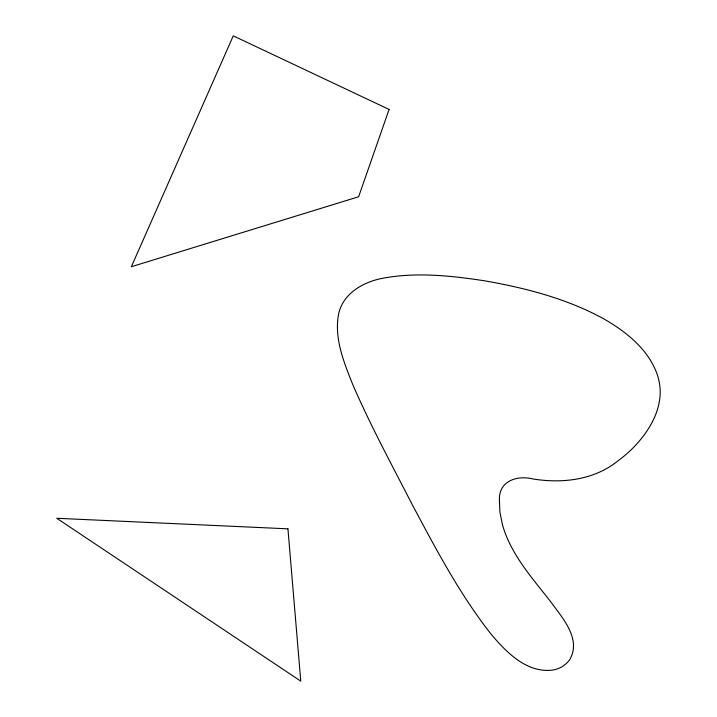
<?xml version="1.0" encoding="UTF-8"?>
<svg xmlns="http://www.w3.org/2000/svg" width="717" height="717" viewBox="0 0 717 717"><rect width="100%" height="100%" fill="white"/><g stroke="black" fill="none" stroke-linecap="round" stroke-linejoin="round"><path stroke-width="1.08" d="M499.435 500.305L499.883 511.965L502.402 524.459A111.502 97.987 28.3 0 0 506.677 536.908C516.939 561.312 534.792 581.299 550.88 601.957C562.361 617.875 581.783 639.179 569.683 659.676A30.777 27.049 28.3 0 1 553.954 669.875C527.255 674.168 505.745 651.852 490.285 633.129C459.238 593.416 435.694 548.559 412.033 504.23C391.697 464.571 370.375 425.333 352.683 384.393C344.061 362.605 334.346 339.186 338.37 315.292C342.126 293.486 363.94 281.387 384.061 278.026C417.24 272.03 451.262 275.758 484.316 280.768C525.355 287.902 566.457 298.523 603.239 318.563C625.735 331.379 647.953 348.838 657.068 373.969A63.535 55.836 28.3 0 1 660.214 392.513C659.882 413.126 648.41 431.715 634.626 446.288A157.803 138.677 28.3 0 1 618.269 460.637C594.42 480.04 562.486 483.724 533.018 478.965C517.145 474.995 498.369 480.946 499.435 500.305M389.08 109.432L358.634 196.754L131.354 266.724L233.267 35.85L389.08 109.432M287.938 528.832L56.786 518.274L300.773 681.15L287.938 528.832"/></g></svg>
